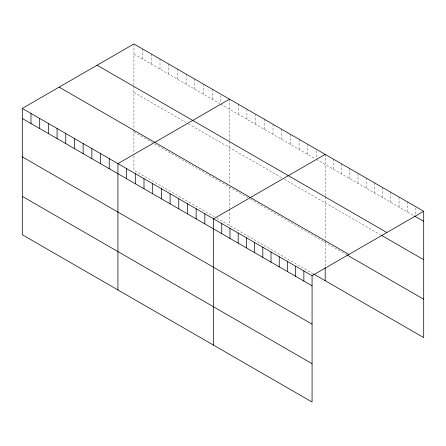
<?xml version="1.0" encoding="UTF-8"?>
<svg xmlns="http://www.w3.org/2000/svg" width="446" height="446" viewBox="0 0 446 446"><rect width="100%" height="100%" fill="white"/><g stroke="black" fill="none" stroke-linecap="round" stroke-linejoin="round"><path stroke-width="0.33" stroke-dasharray="2.23 1.67" d="M133.928 54.061L219.7 103.578M220.859 104.247L315.328 158.787M316.487 159.456L413.732 215.602M133.928 92.417L186.088 122.527M188.407 123.871L281.71 177.737M284.609 179.409L380.304 234.657M133.928 131.938L152.476 142.642M154.795 143.98L248.099 197.851M250.418 199.189L346.877 254.878M214.487 216.801L133.928 170.294L133.928 153.853M216.806 218.144L313.588 274.017M415.488 207.864L415.488 214.598M407.282 201.776L407.282 211.878M399.07 197.037L399.07 207.134M390.858 192.298L390.858 202.395M382.651 187.554L382.651 197.656M374.439 182.815L374.439 192.917M366.227 178.077L366.227 188.173M358.021 173.338L358.021 183.434M349.809 168.594L349.809 178.695M341.597 163.855L341.597 173.957M333.391 159.116L333.391 169.212M325.179 154.377L325.179 195.984M325.179 196.669L325.179 239.719M325.179 240.377L325.179 267.009M316.487 150.703L316.487 158.107M307.79 144.337L307.79 154.439M299.099 139.319L299.099 149.416M290.407 134.302L290.407 144.398M281.71 129.279L281.71 139.381M273.019 124.261L273.019 134.363M264.327 119.244L264.327 129.34M255.636 114.226L255.636 124.323M246.939 109.203L246.939 119.305M238.248 104.186L238.248 114.287M229.556 99.168L229.556 140.774M229.556 141.46L229.556 183.852M229.556 187.147L229.556 208.377M229.556 209.062L229.556 225.503M220.859 95.494L220.859 102.903M212.168 89.128L212.168 99.229M203.476 84.11L203.476 94.212M194.779 79.093L194.779 89.189M186.088 74.075L186.088 84.171M177.397 69.052L177.397 79.154M168.7 64.034L168.7 74.136M160.008 59.017L160.008 69.113M151.317 53.999L151.317 64.096M142.625 48.976L142.625 59.078M133.928 43.959L133.928 85.565M133.928 86.251L133.928 129.301M133.928 129.959L133.928 153.173"/><path stroke-width="0.67" d="M22.3 108.406L312.072 275.706L312.072 402.041L22.3 234.741L22.3 108.406L133.928 43.959L423.7 211.259L423.7 337.594L313.588 274.017M229.556 99.168L117.922 163.615L117.922 289.95M325.179 154.377L213.55 218.824L213.55 345.159M312.072 275.706L423.7 211.259M414.317 215.936L423.7 221.355M97.094 65.228L386.86 232.522M381.475 235.337L423.7 259.711M59.14 87.137L348.906 254.437M347.462 255.218L423.7 299.233M22.3 118.508L312.072 285.802M22.3 156.864L312.072 324.164M22.3 196.385L312.072 363.685M325.179 267.695L325.179 280.712M303.86 270.967L303.86 281.064M295.648 266.223L295.648 276.325M287.441 261.484L287.441 271.586M279.229 256.745L279.229 266.842M271.017 252.007L271.017 262.103M262.811 247.262L262.811 257.364M254.599 242.524L254.599 252.626M246.387 237.785L246.387 247.887M238.181 233.046L238.181 243.142M229.969 228.302L229.969 238.404M221.757 223.563L221.757 233.665M204.853 213.807L204.853 223.903M196.162 208.784L196.162 218.886M187.471 203.766L187.471 213.868M178.774 198.749L178.774 208.851M170.082 193.731L170.082 203.828M161.391 188.708L161.391 198.81M152.699 183.691L152.699 193.793M144.002 178.673L144.002 188.775M135.311 173.656L135.311 183.752M126.619 168.633L126.619 178.734M109.231 158.598L109.231 168.7M100.54 153.58L100.54 163.676M91.843 148.557L91.843 158.659M83.151 143.54L83.151 153.641M74.46 138.522L74.46 148.624M65.768 133.505L65.768 143.601M57.071 128.481L57.071 138.583M48.38 123.464L48.38 133.566M39.688 118.446L39.688 128.543M30.991 113.429L30.991 123.525"/></g></svg>
